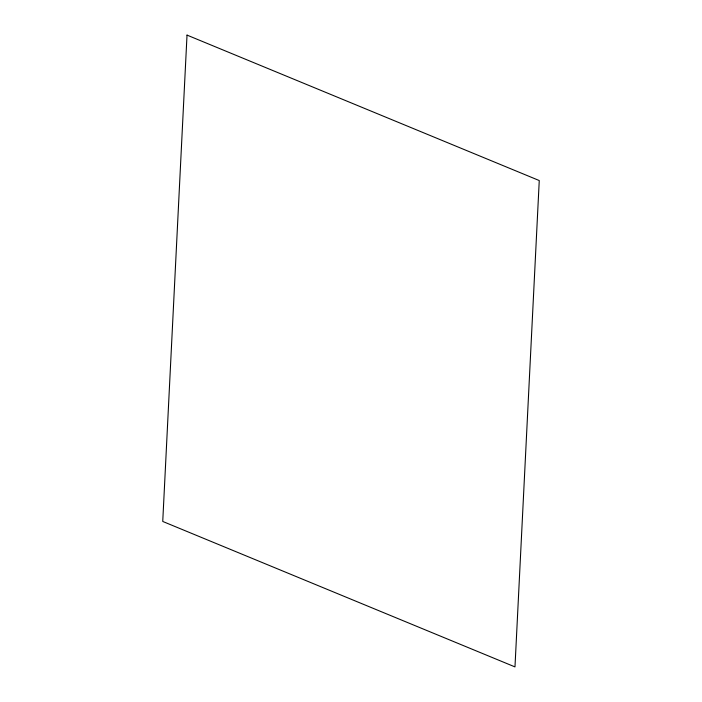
<?xml version="1.0" encoding="UTF-8"?>
<svg xmlns="http://www.w3.org/2000/svg" width="702" height="702" viewBox="0 0 702 702"><rect width="100%" height="100%" fill="white"/><g stroke="black" fill="none" stroke-linecap="round" stroke-linejoin="round"><path stroke-width="1.05" d="M187.022 35.1L162.741 521.454L514.978 666.9L539.259 180.546L187.022 35.1"/></g></svg>
